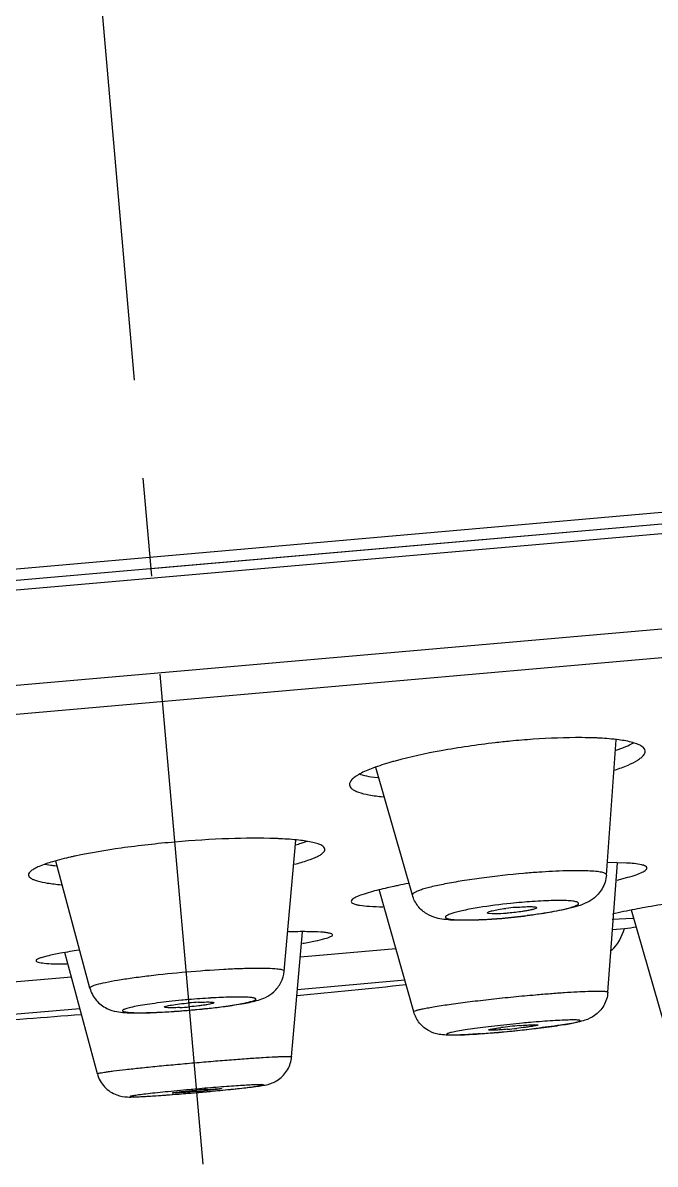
# Model space of a CAD drawing. Header units: millimetres. Extents: x 14523 to 15117, y 3069 to 3489.
# Drawn here: x 14639.63 to 14649.83, y 3406.16 to 3424.58 of the extents above; entities that cross this region are included whole.
import ezdxf

# ---------------------------------------------------------------- set-up
doc = ezdxf.new("R2010")
doc.units = ezdxf.units.MM
doc.header["$LTSCALE"] = 0.25
doc.linetypes.add('CENTER', pattern=[50.8, 31.75, -6.35, 6.35, -6.35])
doc.layers.get('0').update_dxf_attribs({"color": 2})
doc.layers.add('CENTER', color=1, linetype='CENTER')
doc.layers.add('DWG', color=7, linetype='Continuous')

# ---------------------------------------------------------------- blocks, each defined once
blk = doc.blocks.new('A$C2FF57663')
at = {"color": 7, "linetype": 'Continuous'}
for p, q in [((190.349, 238.939), (274.628, 246.312)), ((274.681, 244.772), (190.564, 237.412)), ((274.328, 244.276), (190.998, 236.986)), ((239.819, 237.832), (239.975, 240.014)), ((239.977, 239.845), (240.084, 239.885)), ((236.69, 237.507), (236.099, 239.568)), ((236.026, 239.418), (236.132, 239.404)), ((234.622, 236.283), (234.808, 238.396)), ((234.896, 238.345), (234.992, 238.376)), ((230.761, 238.006), (230.86, 237.992)), ((231.489, 236.008), (230.939, 238.057)), ((240.146, 238.026), (239.842, 238.032)), ((239.843, 235.941), (239.997, 238.028)), ((239.993, 237.75), (240.165, 237.795)), ((236.713, 235.624), (236.155, 237.597)), ((236.642, 237.698), (236.624, 237.695)), ((237.911, 237.214), (237.899, 237.222)), ((237.977, 237.206), (237.911, 237.214)), ((240.762, 235.397), (240.224, 237.266)), ((239.912, 237.119), (240.245, 237.136)), ((234.743, 234.899), (234.92, 236.916)), ((239.918, 236.953), (240.111, 236.97)), ((231.61, 234.625), (231.086, 236.581)), ((234.885, 236.513), (236.424, 236.647)), ((229.651, 236.055), (231.19, 236.19)), ((236.569, 236.133), (234.838, 235.982)), ((231.328, 235.675), (229.597, 235.524)), ((237.925, 235.33), (237.921, 235.332)), ((233.365, 234.374), (233.58, 234.387)), ((233.58, 234.387), (233.611, 234.386))]:
    blk.add_line(p, q, dxfattribs=at)
for centre, radius, start, end in [((239.621, 226.032), 14.025, 95.5237, 96.5381), ((239.565, 226.652), 13.403, 93.9655, 95.5407), ((239.423, 234.546), 5.503, 86.9843, 87.6691), ((237.887, 234.32), 5.551, 105.4306, 106.1261), ((234.237, 231.579), 6.846, 87.3236, 87.9195), ((233.922, 241.531), 3.332, 285.5108, 286.9927), ((232.685, 231.445), 6.845, 102.0806, 102.6702), ((231.236, 241.036), 3.068, 262.9716, 263.5889), ((231.285, 241.477), 3.511, 263.5949, 264.4694), ((239.693, 224.078), 13.833, 93.9978, 95.0141), ((238.373, 228.288), 9.568, 101.5109, 101.9625), ((238.778, 226.28), 11.617, 100.6895, 101.4927), ((239.291, 227.847), 9.581, 94.002, 95.01), ((238.686, 233.528), 3.797, 94.9928, 97.3713), ((237.28, 246.837), 9.741, 273.1017, 275.0154), ((237.302, 246.681), 9.581, 274.002, 275.01), ((237.191, 247.89), 10.798, 274.9967, 277.1887), ((239.338, 237.179), 0.8, 314.8475, 344.9038), ((215.617, 435.465), 200, 277.03454, 277.08979), ((215.617, 435.465), 200.5, 275.4988, 276.00366), ((234.277, 222.179), 13.695, 94.9993, 95.4904), ((234.218, 222.919), 12.952, 93.4361, 95.0257), ((233.513, 230.917), 4.87, 93.1956, 95.0064), ((215.617, 435.465), 200.5, 273.99634, 274.5012), ((231.908, 249.22), 13.621, 273.5997, 275.0172), ((232.669, 240.557), 4.87, 273.1956, 275.0064), ((231.908, 249.296), 13.697, 274.9858, 276.303), ((231.905, 249.295), 13.695, 274.9993, 275.4904), ((232.168, 246.958), 11.345, 276.2985, 277.6156), ((238.943, 229.045), 6.378, 96.1096, 97.442), ((239.095, 227.706), 7.726, 95.0089, 96.1764), ((240.342, 215.468), 20.062, 95.0026, 95.3614), ((236.476, 253.13), 17.907, 274.199, 275.0079), ((236.146, 256.858), 21.651, 275.0161, 275.9373), ((236.297, 255.277), 20.062, 275.0026, 275.3614), ((237.544, 243.039), 7.726, 275.0089, 276.1764), ((236.293, 255.497), 20.281, 275.9223, 276.778), ((229.701, 274.453), 40.284, 274.593, 275.004), ((236.789, 193.464), 41.071, 94.9998, 95.1638), ((236.6, 195.695), 38.832, 94.4785, 95.0086), ((234.485, 219.815), 14.602, 94.3983, 95.0022), ((231.939, 248.92), 14.635, 274.9957, 275.4677), ((229.726, 274.257), 40.087, 274.993, 275.3465), ((230.113, 270.135), 35.946, 275.3451, 275.6812)]:
    blk.add_arc(centre, radius, start, end, dxfattribs=at)
for points, knots in [([(239.647, 240.044), (239.572, 240.047), (239.236, 240.054), (238.899, 240.04), (238.638, 240.022)], [0, 0, 0, 0, 546.806903, 2444.56786, 2444.56786, 2444.56786, 2444.56786]), ([(240.445, 239.834), (240.442, 239.864), (240.399, 239.909), (240.326, 239.944), (240.202, 239.985), (239.995, 240.021), (239.815, 240.035), (239.713, 240.041)], [0, 0, 0, 0, 614.421386, 1078.089958, 1669.909368, 3246.681633, 5324.88389, 5324.88389, 5324.88389, 5324.88389]), ([(238.024, 239.966), (237.733, 239.932), (237.191, 239.853), (236.655, 239.739), (236.41, 239.671)], [0, 0, 0, 0, 1304.074822, 2430.072116, 2430.072116, 2430.072116, 2430.072116]), ([(239.957, 239.526), (240.029, 239.55), (240.155, 239.597), (240.297, 239.665), (240.377, 239.722), (240.425, 239.766), (240.447, 239.809), (240.445, 239.834)], [0, 0, 0, 0, 2033.241865, 3583.210619, 4175.265749, 4650.921704, 5324.671997, 5324.671997, 5324.671997, 5324.671997]), ([(240.084, 239.885), (240.1, 239.891), (240.158, 239.915), (240.215, 239.942), (240.255, 239.964)], [0, 0, 0, 0, 676.918009, 2450.935036, 2450.935036, 2450.935036, 2450.935036]), ([(236.345, 239.653), (236.248, 239.625), (236.076, 239.57), (235.883, 239.489), (235.77, 239.421), (235.706, 239.37), (235.672, 239.318), (235.675, 239.288)], [0, 0, 0, 0, 2039.974328, 3596.658662, 4184.975034, 4648.622679, 5264.293884, 5264.293884, 5264.293884, 5264.293884]), ([(235.839, 239.458), (235.853, 239.454), (235.914, 239.437), (235.977, 239.426), (236.026, 239.418)], [0, 0, 0, 0, 540.114019, 2424.745173, 2424.745173, 2424.745173, 2424.745173]), ([(235.675, 239.288), (235.677, 239.263), (235.707, 239.225), (235.762, 239.192), (235.853, 239.155), (236.007, 239.12), (236.142, 239.102), (236.218, 239.095)], [0, 0, 0, 0, 658.297577, 1123.263048, 1705.240766, 3239.904974, 5265.982034, 5265.982034, 5265.982034, 5265.982034]), ([(232.861, 238.364), (232.572, 238.339), (232.033, 238.279), (231.498, 238.19), (231.252, 238.138)], [0, 0, 0, 0, 1287.309989, 2400.126285, 2400.126285, 2400.126285, 2400.126285]), ([(234.485, 238.42), (234.234, 238.43), (233.692, 238.424), (233.151, 238.39), (232.861, 238.364)], [0, 0, 0, 0, 1117.7628, 2410.817074, 2410.817074, 2410.817074, 2410.817074]), ([(235.281, 238.25), (235.278, 238.276), (235.232, 238.311), (235.164, 238.338), (235.04, 238.372), (234.836, 238.4), (234.658, 238.413), (234.556, 238.417)], [0, 0, 0, 0, 541.079091, 990.479192, 1577.218382, 3161.166994, 5259.76371, 5259.76371, 5259.76371, 5259.76371]), ([(234.79, 238.006), (234.862, 238.025), (234.987, 238.062), (235.129, 238.115), (235.211, 238.16), (235.257, 238.193), (235.282, 238.229), (235.281, 238.25)], [0, 0, 0, 0, 2077.789006, 3638.853437, 4220.817974, 4673.71831, 5259.277463, 5259.277463, 5259.277463, 5259.277463]), ([(231.184, 238.123), (231.084, 238.1), (230.911, 238.057), (230.715, 237.993), (230.599, 237.938), (230.536, 237.9), (230.497, 237.857), (230.499, 237.831)], [0, 0, 0, 0, 2074.274957, 3639.907596, 4219.848327, 4664.016189, 5198.664982, 5198.664982, 5198.664982, 5198.664982]), ([(240.474, 237.947), (240.473, 237.959), (240.442, 237.984), (240.333, 238.012), (240.227, 238.022), (240.146, 238.026)], [0, 0, 0, 0, 356.307897, 1020.055186, 3434.877678, 3434.877678, 3434.877678, 3434.877678]), ([(230.499, 237.831), (230.501, 237.81), (230.532, 237.78), (230.583, 237.755), (230.672, 237.725), (230.82, 237.697), (230.95, 237.683), (231.024, 237.676)], [0, 0, 0, 0, 578.96864, 1026.774849, 1602.195433, 3145.686057, 5200.07219, 5200.07219, 5200.07219, 5200.07219]), ([(238.484, 237.858), (238.258, 237.838), (237.927, 237.802), (237.505, 237.74), (237.231, 237.692), (237.031, 237.65), (236.899, 237.615), (236.823, 237.592), (236.763, 237.569), (236.719, 237.549), (236.686, 237.522), (236.69, 237.507)], [0, 0, 0, 0, 3332.852947, 4888.24433, 6271.768786, 7418.564876, 7886.691777, 8277.385692, 8587.511349, 8815.442171, 9045.717244, 9045.717244, 9045.717244, 9045.717244]), ([(239.819, 237.832), (239.813, 237.755), (239.767, 237.607), (239.591, 237.412), (239.308, 237.307), (238.949, 237.234), (238.688, 237.196), (238.542, 237.177)], [0, 0, 0, 0, 793.362867, 1534.585592, 2617.349957, 3810.267885, 5319.824344, 5319.824344, 5319.824344, 5319.824344]), ([(239.819, 237.832), (239.819, 237.842), (239.802, 237.858), (239.775, 237.868), (239.724, 237.882), (239.639, 237.892), (239.447, 237.904), (239.139, 237.901), (238.875, 237.887), (238.728, 237.877)], [0, 0, 0, 0, 194.759602, 362.469338, 586.505023, 1207.911216, 2052.94775, 4335.811913, 7220.020525, 7220.020525, 7220.020525, 7220.020525]), ([(240.165, 237.795), (240.21, 237.808), (240.289, 237.832), (240.388, 237.872), (240.449, 237.903), (240.475, 237.935), (240.474, 237.947)], [0, 0, 0, 0, 1749.206374, 3052.085186, 3899.112151, 4354.546636, 4354.546636, 4354.546636, 4354.546636]), ([(236.39, 237.648), (236.354, 237.64), (236.228, 237.613), (236.102, 237.582), (236.013, 237.557)], [0, 0, 0, 0, 682.732947, 2429.990747, 2429.990747, 2429.990747, 2429.990747]), ([(236.013, 237.557), (235.967, 237.544), (235.888, 237.52), (235.789, 237.48), (235.728, 237.449), (235.702, 237.417), (235.703, 237.405)], [0, 0, 0, 0, 1729.168373, 3017.116827, 3854.402006, 4304.46866, 4304.46866, 4304.46866, 4304.46866]), ([(235.703, 237.405), (235.705, 237.388), (235.739, 237.369), (235.785, 237.355), (235.872, 237.337), (236.017, 237.325), (236.144, 237.321), (236.216, 237.32)], [0, 0, 0, 0, 490.023763, 927.663615, 1510.702385, 3112.745732, 5272.982122, 5272.982122, 5272.982122, 5272.982122]), ([(237.807, 237.11), (237.694, 237.104), (237.491, 237.098), (237.245, 237.106), (237.061, 237.139), (236.911, 237.201), (236.769, 237.325), (236.709, 237.443), (236.69, 237.507)], [0, 0, 0, 0, 1633.016231, 2926.204544, 3550.951367, 4330.611268, 5246.538124, 6202.274648, 6202.274648, 6202.274648, 6202.274648]), ([(238.139, 237.137), (238.272, 237.148), (238.468, 237.169), (238.722, 237.204), (238.895, 237.232), (239.048, 237.26), (239.174, 237.288), (239.27, 237.316), (239.331, 237.338), (239.36, 237.356), (239.372, 237.368), (239.371, 237.382), (239.358, 237.392), (239.339, 237.399), (239.31, 237.406), (239.273, 237.412), (239.208, 237.418), (239.107, 237.422), (238.965, 237.421), (238.8, 237.415), (238.684, 237.409), (238.622, 237.404)], [0, 0, 0, 0, 3661.328733, 5414.951854, 7035.875847, 8470.456147, 9669.541391, 10594.662199, 11219.067753, 11417.848633, 11548.861036, 11643.986467, 11768.361487, 11958.360562, 12223.906723, 12566.347484, 12983.968356, 14033.738792, 15342.344708, 16868.569465, 18553.560861, 18553.560861, 18553.560861, 18553.560861]), ([(241.583, 237.49), (241.477, 237.475), (241.096, 237.419), (240.715, 237.357), (240.441, 237.308)], [0, 0, 0, 0, 680.492562, 2460.852964, 2460.852964, 2460.852964, 2460.852964]), ([(237.765, 237.307), (237.722, 237.3), (237.64, 237.286), (237.526, 237.263), (237.427, 237.241), (237.347, 237.219), (237.286, 237.199), (237.248, 237.182), (237.229, 237.168), (237.222, 237.159), (237.222, 237.149), (237.229, 237.141), (237.24, 237.134), (237.266, 237.125), (237.311, 237.117), (237.381, 237.11), (237.469, 237.107), (237.575, 237.106), (237.745, 237.11), (237.878, 237.117), (237.971, 237.124)], [0, 0, 0, 0, 1720.767576, 3264.948695, 4599.837991, 5699.978825, 6545.224405, 7125.107412, 7318.829303, 7456.992367, 7563.951476, 7685.368986, 7855.074554, 8086.170183, 8746.725231, 9670.02228, 10842.525423, 12242.995396, 13845.196041, 17511.407675, 17511.407675, 17511.407675, 17511.407675]), ([(238.454, 237.391), (238.395, 237.386), (238.165, 237.364), (237.935, 237.334), (237.765, 237.307)], [0, 0, 0, 0, 628.107332, 2442.647455, 2442.647455, 2442.647455, 2442.647455]), ([(237.899, 237.222), (237.898, 237.225), (237.905, 237.233), (237.932, 237.243), (237.991, 237.26), (238.084, 237.278), (238.158, 237.289), (238.198, 237.294)], [0, 0, 0, 0, 142.681028, 436.830165, 1530.017115, 3211.923873, 5303.309667, 5303.309667, 5303.309667, 5303.309667]), ([(238.238, 237.217), (238.213, 237.215), (238.126, 237.208), (238.039, 237.204), (237.977, 237.206)], [0, 0, 0, 0, 707.477941, 2442.915683, 2442.915683, 2442.915683, 2442.915683]), ([(238.536, 237.255), (238.513, 237.251), (238.415, 237.235), (238.315, 237.224), (238.238, 237.217)], [0, 0, 0, 0, 555.027714, 2444.716546, 2444.716546, 2444.716546, 2444.716546]), ([(238.355, 237.311), (238.4, 237.315), (238.481, 237.32), (238.585, 237.324), (238.654, 237.32), (238.685, 237.314), (238.695, 237.308), (238.695, 237.305)], [0, 0, 0, 0, 2069.512886, 3762.493431, 4871.552143, 5169.648804, 5310.434213, 5310.434213, 5310.434213, 5310.434213]), ([(238.695, 237.305), (238.694, 237.3), (238.677, 237.29), (238.648, 237.28), (238.597, 237.267), (238.558, 237.259), (238.536, 237.255)], [0, 0, 0, 0, 388.797661, 1254.594276, 2592.340864, 4337.928639, 4337.928639, 4337.928639, 4337.928639]), ([(240.441, 237.308), (240.387, 237.298), (240.212, 237.266), (240.037, 237.231), (239.917, 237.201)], [0, 0, 0, 0, 750.366794, 2455.861181, 2455.861181, 2455.861181, 2455.861181]), ([(235.402, 236.867), (235.401, 236.873), (235.383, 236.886), (235.347, 236.895), (235.287, 236.905), (235.167, 236.915), (234.965, 236.92), (234.791, 236.918), (234.691, 236.915)], [0, 0, 0, 0, 164.327161, 487.873049, 995.045806, 1687.308133, 3605.104634, 6176.558667, 6176.558667, 6176.558667, 6176.558667]), ([(234.92, 236.73), (234.99, 236.742), (235.11, 236.765), (235.261, 236.799), (235.352, 236.828), (235.392, 236.849), (235.402, 236.862), (235.402, 236.867)], [0, 0, 0, 0, 2197.756315, 3819.571599, 4831.409317, 5110.627652, 5265.774322, 5265.774322, 5265.774322, 5265.774322]), ([(231.312, 236.62), (231.213, 236.605), (231.041, 236.576), (230.843, 236.536), (230.726, 236.506), (230.669, 236.486), (230.635, 236.471), (230.619, 236.455), (230.62, 236.449)], [0, 0, 0, 0, 2540.757372, 4435.73559, 5119.768835, 5620.907391, 5940.591048, 6102.913455, 6102.913455, 6102.913455, 6102.913455]), ([(230.62, 236.449), (230.62, 236.444), (230.632, 236.433), (230.676, 236.419), (230.77, 236.406), (230.924, 236.398), (231.047, 236.397), (231.118, 236.397)], [0, 0, 0, 0, 153.399944, 429.471979, 1429.916693, 3033.460096, 5206.452992, 5206.452992, 5206.452992, 5206.452992]), ([(233.045, 236.27), (233.246, 236.288), (233.539, 236.309), (233.912, 236.326), (234.15, 236.332), (234.341, 236.332), (234.491, 236.322), (234.569, 236.314), (234.623, 236.294), (234.622, 236.283)], [0, 0, 0, 0, 2718.525018, 3944.969306, 5018.599442, 5897.973867, 6550.168174, 6953.389497, 7114.248945, 7114.248945, 7114.248945, 7114.248945]), ([(231.489, 236.008), (231.486, 236.02), (231.536, 236.049), (231.611, 236.07), (231.757, 236.106), (231.946, 236.139), (232.18, 236.175), (232.551, 236.223), (232.843, 236.252), (233.045, 236.27)], [0, 0, 0, 0, 160.047006, 561.237475, 1210.201611, 2085.296191, 3153.746985, 4374.332216, 7079.876897, 7079.876897, 7079.876897, 7079.876897]), ([(233.671, 235.713), (233.773, 235.727), (233.952, 235.754), (234.171, 235.799), (234.335, 235.859), (234.468, 235.947), (234.581, 236.093), (234.617, 236.219), (234.622, 236.283)], [0, 0, 0, 0, 1565.940298, 2776.472585, 3398.994417, 4227.033082, 5180.280725, 6160.630655, 6160.630655, 6160.630655, 6160.630655]), ([(231.489, 236.008), (231.508, 235.936), (231.579, 235.802), (231.744, 235.676), (231.909, 235.625), (232.111, 235.606), (232.392, 235.606), (232.629, 235.617), (232.763, 235.626)], [0, 0, 0, 0, 946.27602, 1848.435172, 2563.696809, 3118.054594, 4418.737249, 6123.134166, 6123.134166, 6123.134166, 6123.134166]), ([(238.676, 235.9), (238.756, 235.907), (238.912, 235.92), (239.136, 235.937), (239.336, 235.949), (239.507, 235.957), (239.646, 235.96), (239.747, 235.96), (239.808, 235.955), (239.835, 235.949), (239.843, 235.943), (239.843, 235.941)], [0, 0, 0, 0, 1890.803434, 3648.732769, 5220.744231, 6566.303933, 7650.511642, 8443.981143, 8928.48817, 9053.96394, 9114.228359, 9114.228359, 9114.228359, 9114.228359]), ([(239.843, 235.941), (239.837, 235.866), (239.792, 235.718), (239.647, 235.563), (239.491, 235.489), (239.305, 235.444), (239.042, 235.402), (238.817, 235.373), (238.687, 235.357)], [0, 0, 0, 0, 996.848885, 1969.127316, 2725.335851, 3244.292018, 4511.143026, 6248.522162, 6248.522162, 6248.522162, 6248.522162]), ([(232.967, 235.811), (232.901, 235.804), (232.771, 235.791), (232.586, 235.769), (232.419, 235.745), (232.275, 235.722), (232.173, 235.702), (232.108, 235.686), (232.072, 235.676), (232.044, 235.666), (232.026, 235.657), (232.014, 235.648), (232.017, 235.636), (232.031, 235.63), (232.051, 235.624), (232.082, 235.619), (232.139, 235.614), (232.232, 235.61), (232.426, 235.61), (232.719, 235.623), (232.966, 235.641), (233.099, 235.652)], [0, 0, 0, 0, 1767.363574, 3439.728254, 4950.199846, 6247.457721, 7287.53167, 7699.547625, 8034.645174, 8291.411858, 8469.922096, 8575.960127, 8647.187232, 8762.914626, 8952.58868, 9221.265084, 9568.105818, 10486.820188, 11680.026525, 14714.148763, 18247.715441, 18247.715441, 18247.715441, 18247.715441]), ([(232.693, 235.702), (232.692, 235.705), (232.705, 235.712), (232.724, 235.717), (232.762, 235.726), (232.832, 235.739), (232.943, 235.754), (233.037, 235.764), (233.088, 235.768)], [0, 0, 0, 0, 142.303597, 492.915882, 1057.895865, 1816.767768, 3799.789099, 6141.297568, 6141.297568, 6141.297568, 6141.297568]), ([(233.49, 235.771), (233.49, 235.768), (233.476, 235.762), (233.456, 235.755), (233.418, 235.747), (233.37, 235.738), (233.311, 235.729), (233.218, 235.717), (233.144, 235.71), (233.094, 235.706)], [0, 0, 0, 0, 182.262575, 603.749909, 1266.752585, 2147.401193, 3214.899374, 4430.348245, 7114.043375, 7114.043375, 7114.043375, 7114.043375]), ([(233.215, 235.663), (233.331, 235.674), (233.499, 235.692), (233.712, 235.721), (233.848, 235.742), (233.963, 235.762), (234.044, 235.78), (234.096, 235.793), (234.124, 235.802), (234.146, 235.811), (234.16, 235.819), (234.169, 235.827), (234.166, 235.837), (234.154, 235.843), (234.128, 235.851), (234.075, 235.858), (233.992, 235.863), (233.883, 235.864), (233.752, 235.862), (233.603, 235.857), (233.497, 235.851), (233.442, 235.848)], [0, 0, 0, 0, 3742.949542, 5429.854349, 6927.938736, 8196.733471, 9202.731952, 9597.97995, 9918.537055, 10163.696992, 10334.443471, 10438.737254, 10516.156422, 10636.324506, 10826.147597, 11432.004787, 12333.352601, 13509.966381, 14928.430346, 16550.484103, 18332.114832, 18332.114832, 18332.114832, 18332.114832]), ([(233.242, 235.779), (233.285, 235.781), (233.357, 235.784), (233.429, 235.784), (233.458, 235.781)], [0, 0, 0, 0, 1442.499555, 2415.038726, 2415.038726, 2415.038726, 2415.038726]), ([(233.458, 235.781), (233.466, 235.78), (233.475, 235.779), (233.49, 235.775), (233.49, 235.771)], [0, 0, 0, 0, 1722.657843, 2416.044377, 2416.044377, 2416.044377, 2416.044377]), ([(236.713, 235.624), (236.712, 235.628), (236.728, 235.639), (236.754, 235.648), (236.805, 235.662), (236.872, 235.677), (236.959, 235.693), (237.108, 235.719), (237.33, 235.752), (237.631, 235.791), (237.967, 235.831), (238.319, 235.868), (238.557, 235.89), (238.676, 235.9)], [0, 0, 0, 0, 69.742381, 239.769192, 518.338082, 903.732667, 1391.617677, 1975.475328, 3400.584655, 5104.728074, 6997.764614, 8981.830748, 10950.087112, 10950.087112, 10950.087112, 10950.087112]), ([(232.725, 235.693), (232.717, 235.693), (232.707, 235.695), (232.694, 235.698), (232.693, 235.702)], [0, 0, 0, 0, 1681.855877, 2411.274848, 2411.274848, 2411.274848, 2411.274848]), ([(232.94, 235.695), (232.898, 235.692), (232.826, 235.69), (232.754, 235.69), (232.725, 235.693)], [0, 0, 0, 0, 1440.548815, 2411.772788, 2411.772788, 2411.772788, 2411.772788]), ([(237.787, 235.27), (237.681, 235.262), (237.532, 235.253), (237.348, 235.247), (237.232, 235.248), (237.102, 235.259), (236.946, 235.312), (236.795, 235.436), (236.731, 235.559), (236.713, 235.624)], [0, 0, 0, 0, 1856.124311, 2585.807427, 3203.726345, 3863.479467, 4857.296052, 6010.690104, 7183.870433, 7183.870433, 7183.870433, 7183.870433]), ([(238.467, 235.442), (238.4, 235.435), (238.265, 235.422), (238.067, 235.401), (237.878, 235.378), (237.704, 235.356), (237.552, 235.334), (237.428, 235.314), (237.343, 235.297), (237.293, 235.286), (237.267, 235.278), (237.253, 235.273), (237.242, 235.265), (237.251, 235.257), (237.265, 235.256), (237.288, 235.252), (237.32, 235.251), (237.361, 235.251), (237.432, 235.252), (237.54, 235.256), (237.689, 235.264), (237.861, 235.276), (237.983, 235.286), (238.046, 235.292)], [0, 0, 0, 0, 2027.357511, 4042.563368, 5966.034415, 7731.643893, 9278.49301, 10550.852167, 11504.774234, 11851.444895, 12107.767678, 12273.492437, 12354.146573, 12415.850104, 12555.200494, 12784.763752, 13105.523251, 13515.145514, 14009.782452, 15237.415027, 16747.124764, 18488.053726, 20390.22494, 20390.22494, 20390.22494, 20390.22494]), ([(238.171, 235.303), (238.239, 235.31), (238.373, 235.323), (238.571, 235.344), (238.761, 235.367), (238.934, 235.389), (239.086, 235.411), (239.211, 235.431), (239.295, 235.448), (239.346, 235.459), (239.371, 235.467), (239.385, 235.472), (239.397, 235.48), (239.388, 235.488), (239.374, 235.489), (239.351, 235.493), (239.319, 235.494), (239.278, 235.494), (239.207, 235.493), (239.099, 235.489), (238.949, 235.481), (238.777, 235.469), (238.656, 235.459), (238.593, 235.453)], [0, 0, 0, 0, 2035.727559, 4059.253294, 5990.665487, 7763.564373, 9316.799734, 10594.411889, 11552.272272, 11900.37418, 12157.755205, 12324.164166, 12405.151287, 12467.109564, 12607.035269, 12837.54629, 13159.630061, 13570.94347, 14067.622542, 15300.323459, 16816.266109, 18564.382584, 20474.407007, 20474.407007, 20474.407007, 20474.407007]), ([(238.717, 235.413), (238.717, 235.41), (238.705, 235.407), (238.689, 235.402), (238.657, 235.396), (238.617, 235.389), (238.566, 235.381), (238.484, 235.37), (238.42, 235.363), (238.375, 235.358)], [0, 0, 0, 0, 159.56886, 567.162755, 1218.768451, 2095.197657, 3169.721577, 4406.989731, 7213.760262, 7213.760262, 7213.760262, 7213.760262]), ([(238.42, 235.402), (238.46, 235.406), (238.517, 235.41), (238.588, 235.415), (238.632, 235.417), (238.666, 235.418), (238.694, 235.417), (238.707, 235.416), (238.717, 235.415), (238.717, 235.413)], [0, 0, 0, 0, 2883.069341, 4128.466823, 5193.321281, 6051.429684, 6680.652585, 7067.456806, 7211.811695, 7211.811695, 7211.811695, 7211.811695]), ([(237.921, 235.332), (237.921, 235.333), (237.927, 235.337), (237.935, 235.339), (237.952, 235.343), (237.985, 235.35), (238.041, 235.359), (238.089, 235.366), (238.116, 235.369)], [0, 0, 0, 0, 127.004968, 445.35339, 966.812792, 1683.470813, 3654.660586, 6227.624014, 6227.624014, 6227.624014, 6227.624014]), ([(238.218, 235.343), (238.182, 235.339), (238.117, 235.334), (238.03, 235.329), (237.969, 235.328), (237.936, 235.327), (237.925, 235.33)], [0, 0, 0, 0, 1585.805197, 2908.27577, 3850.060056, 4336.989713, 4336.989713, 4336.989713, 4336.989713]), ([(233.173, 234.803), (233.275, 234.812), (233.476, 234.829), (233.767, 234.852), (234.035, 234.872), (234.27, 234.888), (234.441, 234.897), (234.554, 234.902), (234.62, 234.905), (234.671, 234.905), (234.711, 234.905), (234.728, 234.903), (234.744, 234.902), (234.743, 234.899)], [0, 0, 0, 0, 2121.942915, 4164.497051, 6044.25181, 7690.929204, 9040.69519, 9587.570817, 10041.680002, 10398.691523, 10655.739606, 10810.510512, 10865.616739, 10865.616739, 10865.616739, 10865.616739]), ([(233.671, 234.365), (233.79, 234.377), (233.953, 234.394), (234.151, 234.418), (234.263, 234.434), (234.391, 234.457), (234.546, 234.526), (234.691, 234.682), (234.737, 234.826), (234.743, 234.899)], [0, 0, 0, 0, 1931.718311, 2667.530448, 3239.964437, 3772.554488, 4766.931519, 5942.87055, 7131.373571, 7131.373571, 7131.373571, 7131.373571]), ([(231.61, 234.625), (231.609, 234.627), (231.624, 234.632), (231.641, 234.637), (231.68, 234.644), (231.73, 234.652), (231.795, 234.661), (231.908, 234.676), (232.078, 234.696), (232.312, 234.721), (232.58, 234.748), (232.87, 234.776), (233.071, 234.794), (233.173, 234.803)], [0, 0, 0, 0, 54.822205, 208.808795, 464.530308, 819.722759, 1271.559172, 1815.674253, 3158.743675, 4797.304057, 6667.860597, 8700.320652, 10811.689571, 10811.689571, 10811.689571, 10811.689571]), ([(231.61, 234.625), (231.63, 234.547), (231.711, 234.401), (231.901, 234.276), (232.073, 234.248), (232.266, 234.253), (232.543, 234.269), (232.785, 234.287), (232.927, 234.298)], [0, 0, 0, 0, 996.121579, 1977.920997, 2698.288487, 3128.374136, 4365.885736, 6131.838286, 6131.838286, 6131.838286, 6131.838286]), ([(233.093, 234.368), (232.964, 234.357), (232.778, 234.339), (232.544, 234.315), (232.4, 234.299), (232.297, 234.286), (232.231, 234.277), (232.195, 234.271), (232.167, 234.266), (232.15, 234.263), (232.141, 234.26), (232.137, 234.259), (232.136, 234.256), (232.141, 234.254), (232.151, 234.253), (232.172, 234.252), (232.201, 234.253), (232.24, 234.253), (232.287, 234.255), (232.366, 234.259), (232.483, 234.266), (232.642, 234.277), (232.889, 234.295), (233.082, 234.311), (233.215, 234.323)], [0, 0, 0, 0, 4000.31017, 5755.279153, 7260.348383, 8463.362041, 8937.50404, 9320.424919, 9609.493532, 9802.446052, 9862.442616, 9898.608026, 9914.808956, 9936.122288, 10046.390371, 10253.539727, 10557.189122, 10954.286335, 11441.373113, 12014.778387, 13398.07651, 15053.687433, 16924.087603, 21034.566652, 21034.566652, 21034.566652, 21034.566652]), ([(232.814, 234.316), (232.814, 234.317), (232.818, 234.318), (232.822, 234.319), (232.832, 234.321), (232.851, 234.324), (232.885, 234.328), (232.933, 234.334), (232.993, 234.34), (233.087, 234.35), (233.161, 234.357), (233.212, 234.361)], [0, 0, 0, 0, 46.869381, 175.94748, 388.786218, 684.246304, 1512.683102, 2627.296794, 3986.918853, 5540.357448, 8978.793708, 8978.793708, 8978.793708, 8978.793708]), ([(233.213, 234.34), (233.163, 234.336), (233.089, 234.33), (232.995, 234.323), (232.935, 234.319), (232.886, 234.316), (232.853, 234.315), (232.833, 234.314), (232.823, 234.314), (232.818, 234.315), (232.814, 234.315), (232.814, 234.316)], [0, 0, 0, 0, 3424.994721, 4973.619582, 6330.701307, 7445.677166, 8277.579983, 8575.971293, 8792.556933, 8926.109021, 8977.611871, 8977.611871, 8977.611871, 8977.611871]), ([(233.332, 234.333), (233.448, 234.343), (233.615, 234.359), (233.829, 234.381), (233.966, 234.396), (234.081, 234.41), (234.173, 234.422), (234.231, 234.431), (234.267, 234.437), (234.278, 234.441), (234.29, 234.442), (234.286, 234.449), (234.275, 234.447), (234.26, 234.45), (234.236, 234.449), (234.19, 234.448), (234.115, 234.445), (234.008, 234.44), (233.877, 234.431), (233.728, 234.421), (233.623, 234.413), (233.568, 234.409)], [0, 0, 0, 0, 3790.475705, 5497.495264, 7011.899079, 8292.08686, 9303.116079, 10014.78794, 10252.631628, 10409.661649, 10485.952222, 10514.218717, 10611.840827, 10790.230949, 11049.64655, 11388.108975, 12291.967901, 13478.189259, 14911.594506, 16552.718524, 18356.492381, 18356.492381, 18356.492381, 18356.492381]), ([(233.611, 234.386), (233.611, 234.384), (233.601, 234.383), (233.589, 234.379), (233.564, 234.377), (233.532, 234.372), (233.491, 234.368), (233.424, 234.36), (233.371, 234.355), (233.333, 234.351)], [0, 0, 0, 0, 138.404679, 520.827865, 1142.611316, 1988.556015, 3036.468965, 4262.027988, 7123.97048, 7123.97048, 7123.97048, 7123.97048])]:
    blk.add_open_spline(points, degree=3, knots=knots, dxfattribs=at)
at = {"layer": 'CENTER'}
blk.add_line((233.316, 233.166), (230.177, 269.052), dxfattribs=at)
at = {"layer": 'DWG'}
for p, q in [((190.113, 239.259), (266.343, 245.929)), ((266.199, 245.725), (200.805, 240.004)), ((247.12, 244.056), (232.475, 242.775)), ((247.12, 244.056), (232.475, 242.775)), ((247.12, 244.056), (232.475, 242.775)), ((232.475, 242.776), (232.475, 242.775)), ((232.475, 242.776), (232.475, 242.775)), ((232.475, 242.776), (232.475, 242.775))]:
    blk.add_line(p, q, dxfattribs=at)

msp = doc.modelspace()

# ---------------------------------------------------------------- block references
at = {"layer": 'DWG'}
msp.add_blockref('A$C2FF57663', (14409.22281, 3172.99487), dxfattribs=at)

doc.saveas('drawing.dxf')
